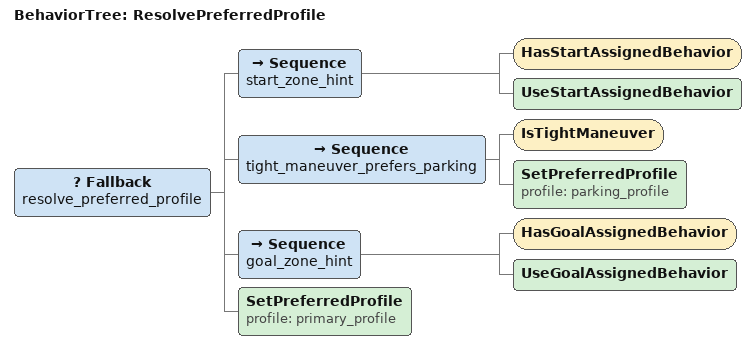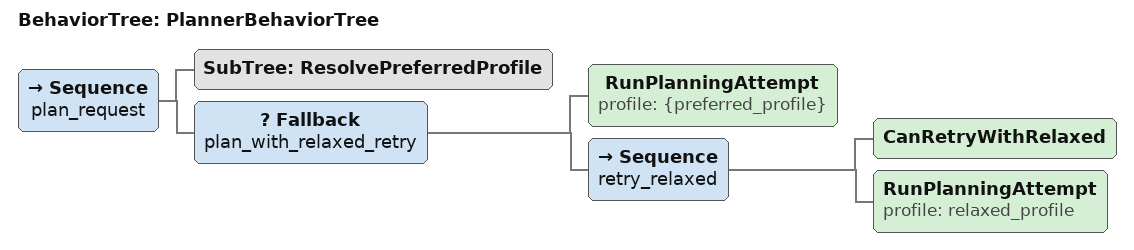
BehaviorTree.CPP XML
<?xml version="1.0" encoding="UTF-8"?>
<root BTCPP_format="4" main_tree_to_execute="PlannerBehaviorTree">
  <BehaviorTree ID="ResolvePreferredProfile">
    <Fallback name="resolve_preferred_profile">
      <Sequence name="start_zone_hint">
        <HasStartAssignedBehavior />
        <UseStartAssignedBehavior />
      </Sequence>
      <Sequence name="tight_maneuver_prefers_parking">
        <IsTightManeuver />
        <SetPreferredProfile profile="parking_profile" />
      </Sequence>
      <Sequence name="goal_zone_hint">
        <HasGoalAssignedBehavior />
        <UseGoalAssignedBehavior />
      </Sequence>
      <SetPreferredProfile profile="primary_profile" />
    </Fallback>
  </BehaviorTree>

  <BehaviorTree ID="PlannerBehaviorTree">
    <Sequence name="plan_request">
      <SubTree ID="ResolvePreferredProfile" />
      <Fallback name="plan_with_relaxed_retry">
        <RunPlanningAttempt profile="{preferred_profile}" />
        <Sequence name="retry_relaxed">
          <CanRetryWithRelaxed />
          <RunPlanningAttempt profile="relaxed_profile" />
        </Sequence>
      </Fallback>
    </Sequence>
  </BehaviorTree>
</root>
